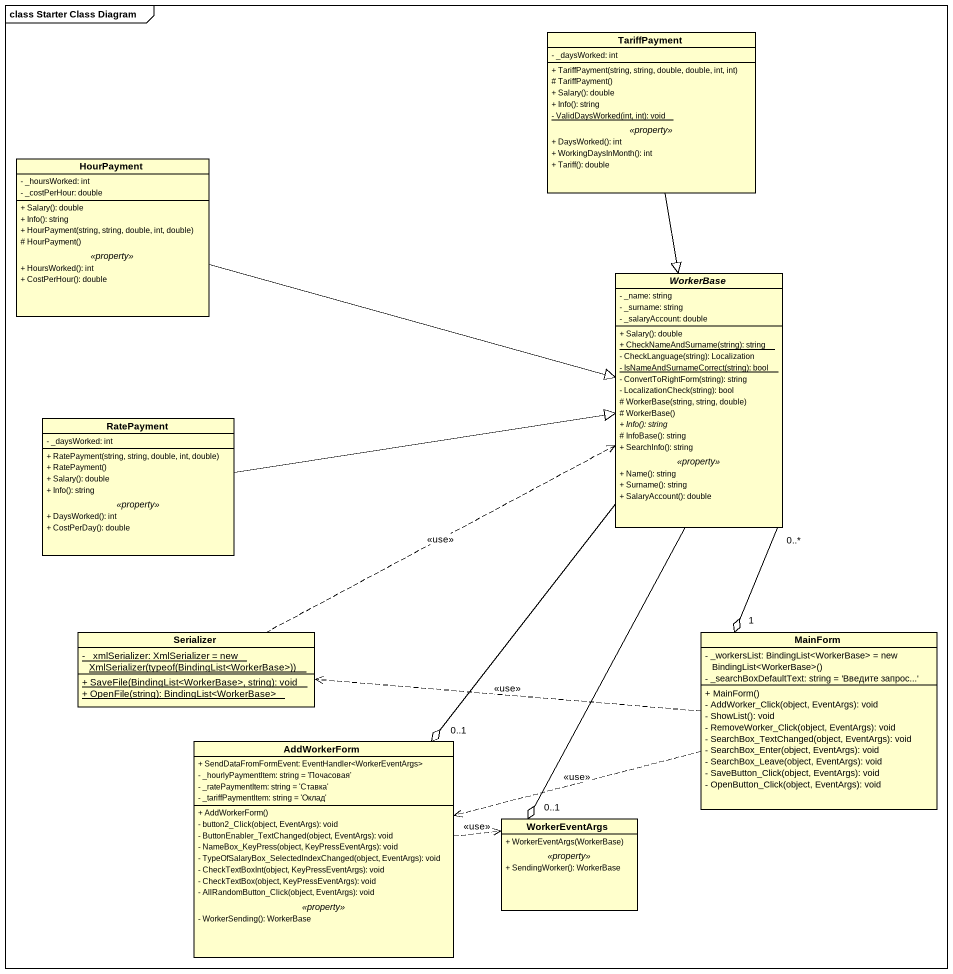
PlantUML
@startuml
mainframe class Starter Class Diagram
hide circle
hide empty members
skinparam classAttributeIconSize 0
class TariffPayment {
  - _daysWorked: int
  --
  + TariffPayment(string, string, double, double, int, int)
  # TariffPayment()
  + Salary(): double
  + Info(): string
  {static} - ValidDaysWorked(int, int): void
  .. <<property>> ..
  + DaysWorked(): int
  + WorkingDaysInMonth(): int
  + Tariff(): double
}
class HourPayment {
  - _hoursWorked: int
  - _costPerHour: double
  --
  + Salary(): double
  + Info(): string
  + HourPayment(string, string, double, int, double)
  # HourPayment()
  .. <<property>> ..
  + HoursWorked(): int
  + CostPerHour(): double
}
abstract class WorkerBase {
  - _name: string
  - _surname: string
  - _salaryAccount: double
  --
  + Salary(): double
  {static} + CheckNameAndSurname(string): string
  - CheckLanguage(string): Localization
  {static} - IsNameAndSurnameCorrect(string): bool
  - ConvertToRightForm(string): string
  - LocalizationCheck(string): bool
  # WorkerBase(string, string, double)
  # WorkerBase()
  {abstract} + Info(): string
  # InfoBase(): string
  + SearchInfo(): string
  .. <<property>> ..
  + Name(): string
  + Surname(): string
  + SalaryAccount(): double
}
class RatePayment {
  - _daysWorked: int
  --
  + RatePayment(string, string, double, int, double)
  + RatePayment()
  + Salary(): double
  + Info(): string
  .. <<property>> ..
  + DaysWorked(): int
  + CostPerDay(): double
}
class Serializer {
  {static} {field} - _xmlSerializer: XmlSerializer = new XmlSerializer(typeof(BindingList<WorkerBase>))
  {static} + SaveFile(BindingList<WorkerBase>, string): void
  {static} + OpenFile(string): BindingList<WorkerBase>
}
class MainForm {
  {field} - _workersList: BindingList<WorkerBase> = new BindingList<WorkerBase>()
  - _searchBoxDefaultText: string = 'Введите запрос...'
  + MainForm()
  - AddWorker_Click(object, EventArgs): void
  - ShowList(): void
  - RemoveWorker_Click(object, EventArgs): void
  - SearchBox_TextChanged(object, EventArgs): void
  - SearchBox_Enter(object, EventArgs): void
  - SearchBox_Leave(object, EventArgs): void
  - SaveButton_Click(object, EventArgs): void
  - OpenButton_Click(object, EventArgs): void
}
class AddWorkerForm {
  + SendDataFromFormEvent: EventHandler<WorkerEventArgs>
  - _hourlyPaymentItem: string = 'Почасовая'
  - _ratePaymentItem: string = 'Ставка'
  - _tariffPaymentItem: string = 'Оклад'
  --
  + AddWorkerForm()
  - button2_Click(object, EventArgs): void
  - ButtonEnabler_TextChanged(object, EventArgs): void
  - NameBox_KeyPress(object, KeyPressEventArgs): void
  - TypeOfSalaryBox_SelectedIndexChanged(object, EventArgs): void
  - CheckTextBoxInt(object, KeyPressEventArgs): void
  - CheckTextBox(object, KeyPressEventArgs): void
  - AllRandomButton_Click(object, EventArgs): void
  .. <<property>> ..
  - WorkerSending(): WorkerBase
}
class WorkerEventArgs {
  + WorkerEventArgs(WorkerBase)
  .. <<property>> ..
  + SendingWorker(): WorkerBase
}
TariffPayment --|> WorkerBase
HourPayment -right-|> WorkerBase
WorkerBase "0..*" --o "1" MainForm
WorkerBase --o "0..1" AddWorkerForm
WorkerBase --o "0..1" WorkerEventArgs
RatePayment -right-|> WorkerBase
Serializer .right.> WorkerBase : <<use>>
MainForm .left.> Serializer : <<use>>
MainForm .left.> AddWorkerForm : <<use>>
AddWorkerForm .right.> WorkerEventArgs : <<use>>
@enduml
